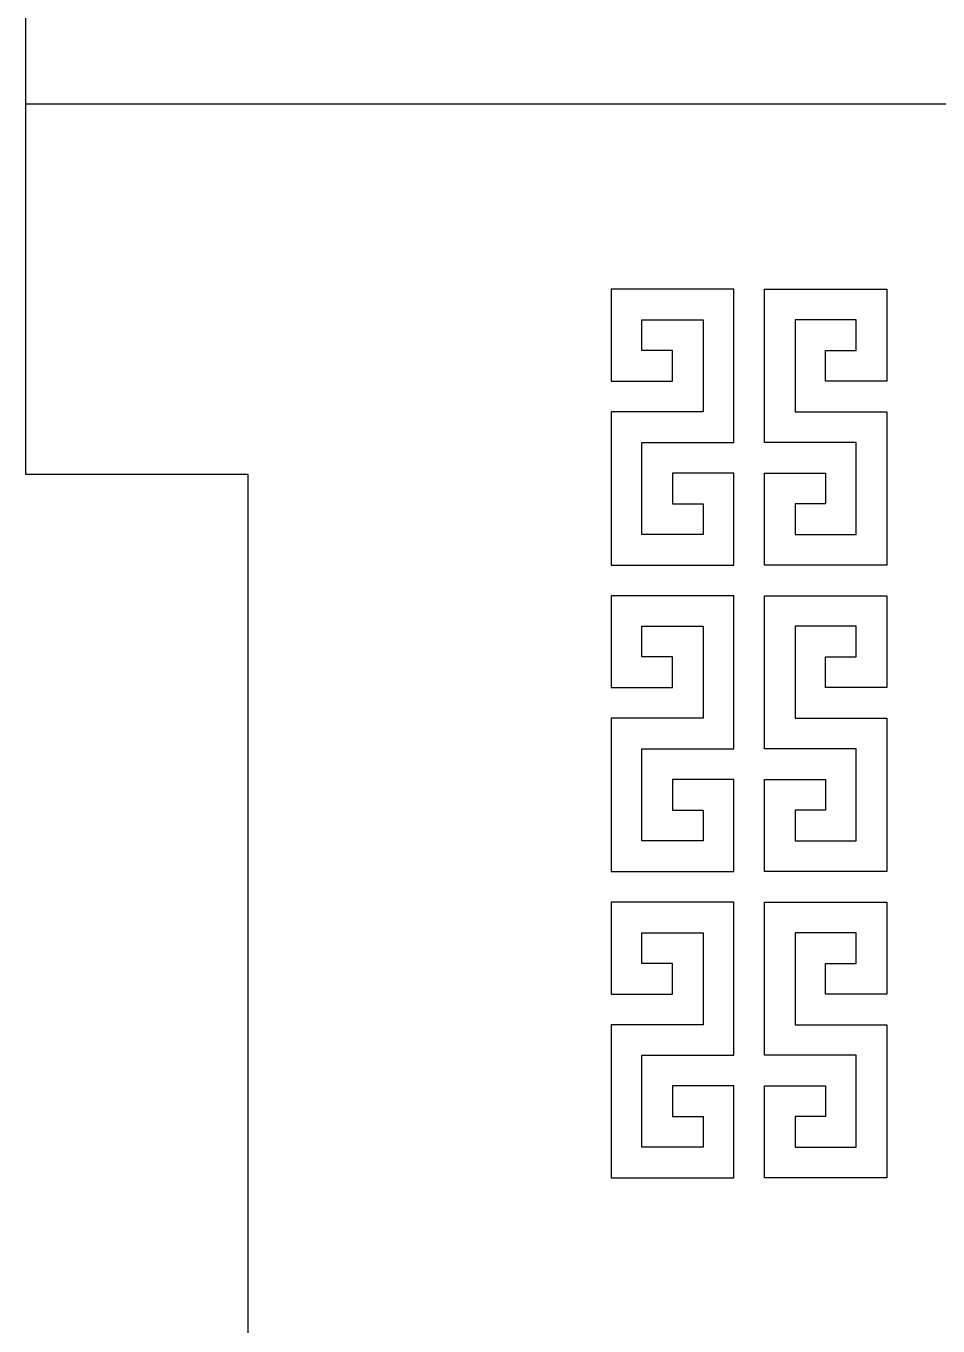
# Model space of a CAD drawing. Header units: centimetres. Extents: x -67.6 to -19.4, y -15.9 to 27.8.
# Drawn here: x -67.6 to -66.368, y -2.431 to -0.676 of the extents above; entities that cross this region are included whole.
import ezdxf

# ---------------------------------------------------------------- set-up
doc = ezdxf.new("R2010")
doc.units = ezdxf.units.CM
doc.header["$MEASUREMENT"] = 0
doc.layers.add('Layer 1', color=7, linetype='Continuous')

msp = doc.modelspace()

# ---------------------------------------------------------------- linework, layer by layer
at = {"layer": 'Layer 1', "color": 250, "lineweight": 25}
msp.add_open_spline([(-67.59952, -5.68124), (-67.59952, -5.68124), (-67.59952, -3.68124), (-67.59952, -3.68124), (-67.59952, -3.68124), (-67.29952, -3.68124), (-67.29952, -3.68124), (-67.29952, -3.68124), (-67.29952, -1.28124), (-67.29952, -1.28124), (-67.29952, -1.28124), (-67.59952, -1.28124), (-67.59952, -1.28124), (-67.59952, -1.28124), (-67.59952, 5.21876), (-67.59952, 5.21876), (-67.59952, 5.21876), (-67.29952, 5.21876), (-67.29952, 5.21876), (-67.29952, 5.21876), (-67.29952, 6.71876), (-67.29952, 6.71876), (-67.29952, 6.71876), (-67.59952, 6.71876), (-67.59952, 6.71876), (-67.59952, 6.71876), (-67.59952, 9.11876), (-67.59952, 9.11876), (-67.59952, 9.11876), (-67.29952, 9.11876), (-67.29952, 9.11876)], degree=3, knots=[0, 0, 0, 0, 0.1, 0.1, 0.1, 0.2, 0.2, 0.2, 0.3, 0.3, 0.3, 0.4, 0.4, 0.4, 0.5, 0.5, 0.5, 0.6, 0.6, 0.6, 0.7, 0.7, 0.7, 0.8, 0.8, 0.8, 0.9, 0.9, 0.9, 1, 1, 1, 1], dxfattribs=at)
at = {"layer": 'Layer 1', "color": 240, "lineweight": 25}
msp.add_open_spline([(-57.1678, -0.78124), (-57.1678, -0.78124), (-67.59952, -0.78124), (-67.59952, -0.78124)], degree=3, dxfattribs=at)
for points in [[(-66.80924, -1.03123), (-66.75407, -1.03123), (-66.6989, -1.03123), (-66.64373, -1.03123), (-66.64373, -1.1002), (-66.64373, -1.16916), (-66.64373, -1.23813), (-66.6851, -1.23813), (-66.72648, -1.23813), (-66.76786, -1.23813), (-66.76786, -1.27951), (-66.76786, -1.32089), (-66.76786, -1.36227), (-66.76786, -1.36227), (-66.6851, -1.36227), (-66.6851, -1.36227), (-66.6851, -1.36227), (-66.6851, -1.32089), (-66.6851, -1.32089), (-66.6851, -1.32089), (-66.72648, -1.32089), (-66.72648, -1.32089), (-66.72648, -1.32089), (-66.72648, -1.27951), (-66.72648, -1.27951), (-66.72648, -1.27951), (-66.64373, -1.27951), (-66.64373, -1.27951), (-66.64373, -1.32089), (-66.64373, -1.36227), (-66.64373, -1.40365), (-66.6989, -1.40365), (-66.75407, -1.40365), (-66.80924, -1.40365), (-66.80924, -1.33468), (-66.80924, -1.26571), (-66.80924, -1.19675), (-66.76786, -1.19675), (-66.72648, -1.19675), (-66.6851, -1.19675), (-66.6851, -1.15537), (-66.6851, -1.11399), (-66.6851, -1.07261), (-66.6851, -1.07261), (-66.76786, -1.07261), (-66.76786, -1.07261), (-66.76786, -1.07261), (-66.76786, -1.11399), (-66.76786, -1.11399), (-66.76786, -1.11399), (-66.72648, -1.11399), (-66.72648, -1.11399), (-66.72648, -1.11399), (-66.72648, -1.15537), (-66.72648, -1.15537), (-66.72648, -1.15537), (-66.80924, -1.15537), (-66.80924, -1.15537), (-66.80924, -1.11399), (-66.80924, -1.07261), (-66.80924, -1.03123)], [(-66.80924, -1.03123), (-66.75407, -1.03123), (-66.6989, -1.03123), (-66.64373, -1.03123), (-66.64373, -1.1002), (-66.64373, -1.16916), (-66.64373, -1.23813), (-66.6851, -1.23813), (-66.72648, -1.23813), (-66.76786, -1.23813), (-66.76786, -1.27951), (-66.76786, -1.32089), (-66.76786, -1.36227), (-66.76786, -1.36227), (-66.6851, -1.36227), (-66.6851, -1.36227), (-66.6851, -1.36227), (-66.6851, -1.32089), (-66.6851, -1.32089), (-66.6851, -1.32089), (-66.72648, -1.32089), (-66.72648, -1.32089), (-66.72648, -1.32089), (-66.72648, -1.27951), (-66.72648, -1.27951), (-66.72648, -1.27951), (-66.64373, -1.27951), (-66.64373, -1.27951), (-66.64373, -1.32089), (-66.64373, -1.36227), (-66.64373, -1.40365), (-66.6989, -1.40365), (-66.75407, -1.40365), (-66.80924, -1.40365), (-66.80924, -1.33468), (-66.80924, -1.26571), (-66.80924, -1.19675), (-66.76786, -1.19675), (-66.72648, -1.19675), (-66.6851, -1.19675), (-66.6851, -1.15537), (-66.6851, -1.11399), (-66.6851, -1.07261), (-66.6851, -1.07261), (-66.76786, -1.07261), (-66.76786, -1.07261), (-66.76786, -1.07261), (-66.76786, -1.11399), (-66.76786, -1.11399), (-66.76786, -1.11399), (-66.72648, -1.11399), (-66.72648, -1.11399), (-66.72648, -1.11399), (-66.72648, -1.15537), (-66.72648, -1.15537), (-66.72648, -1.15537), (-66.80924, -1.15537), (-66.80924, -1.15537), (-66.80924, -1.11399), (-66.80924, -1.07261), (-66.80924, -1.03123)], [(-66.43683, -1.03123), (-66.492, -1.03123), (-66.54718, -1.03123), (-66.60235, -1.03123), (-66.60235, -1.1002), (-66.60235, -1.16916), (-66.60235, -1.23813), (-66.56097, -1.23813), (-66.51959, -1.23813), (-66.47821, -1.23813), (-66.47821, -1.27951), (-66.47821, -1.32089), (-66.47821, -1.36227), (-66.47821, -1.36227), (-66.56097, -1.36227), (-66.56097, -1.36227), (-66.56097, -1.36227), (-66.56097, -1.32089), (-66.56097, -1.32089), (-66.56097, -1.32089), (-66.51959, -1.32089), (-66.51959, -1.32089), (-66.51959, -1.32089), (-66.51959, -1.27951), (-66.51959, -1.27951), (-66.51959, -1.27951), (-66.60235, -1.27951), (-66.60235, -1.27951), (-66.60235, -1.32089), (-66.60235, -1.36227), (-66.60235, -1.40365), (-66.54718, -1.40365), (-66.492, -1.40365), (-66.43683, -1.40365), (-66.43683, -1.33468), (-66.43683, -1.26571), (-66.43683, -1.19675), (-66.47821, -1.19675), (-66.51959, -1.19675), (-66.56097, -1.19675), (-66.56097, -1.15537), (-66.56097, -1.11399), (-66.56097, -1.07261), (-66.56097, -1.07261), (-66.47821, -1.07261), (-66.47821, -1.07261), (-66.47821, -1.07261), (-66.47821, -1.11399), (-66.47821, -1.11399), (-66.47821, -1.11399), (-66.51959, -1.11399), (-66.51959, -1.11399), (-66.51959, -1.11399), (-66.51959, -1.15537), (-66.51959, -1.15537), (-66.51959, -1.15537), (-66.43683, -1.15537), (-66.43683, -1.15537), (-66.43683, -1.11399), (-66.43683, -1.07261), (-66.43683, -1.03123)], [(-66.43683, -1.03123), (-66.492, -1.03123), (-66.54718, -1.03123), (-66.60235, -1.03123), (-66.60235, -1.1002), (-66.60235, -1.16916), (-66.60235, -1.23813), (-66.56097, -1.23813), (-66.51959, -1.23813), (-66.47821, -1.23813), (-66.47821, -1.27951), (-66.47821, -1.32089), (-66.47821, -1.36227), (-66.47821, -1.36227), (-66.56097, -1.36227), (-66.56097, -1.36227), (-66.56097, -1.36227), (-66.56097, -1.32089), (-66.56097, -1.32089), (-66.56097, -1.32089), (-66.51959, -1.32089), (-66.51959, -1.32089), (-66.51959, -1.32089), (-66.51959, -1.27951), (-66.51959, -1.27951), (-66.51959, -1.27951), (-66.60235, -1.27951), (-66.60235, -1.27951), (-66.60235, -1.32089), (-66.60235, -1.36227), (-66.60235, -1.40365), (-66.54718, -1.40365), (-66.492, -1.40365), (-66.43683, -1.40365), (-66.43683, -1.33468), (-66.43683, -1.26571), (-66.43683, -1.19675), (-66.47821, -1.19675), (-66.51959, -1.19675), (-66.56097, -1.19675), (-66.56097, -1.15537), (-66.56097, -1.11399), (-66.56097, -1.07261), (-66.56097, -1.07261), (-66.47821, -1.07261), (-66.47821, -1.07261), (-66.47821, -1.07261), (-66.47821, -1.11399), (-66.47821, -1.11399), (-66.47821, -1.11399), (-66.51959, -1.11399), (-66.51959, -1.11399), (-66.51959, -1.11399), (-66.51959, -1.15537), (-66.51959, -1.15537), (-66.51959, -1.15537), (-66.43683, -1.15537), (-66.43683, -1.15537), (-66.43683, -1.11399), (-66.43683, -1.07261), (-66.43683, -1.03123)], [(-66.80924, -1.44502), (-66.75407, -1.44502), (-66.6989, -1.44502), (-66.64373, -1.44502), (-66.64373, -1.51399), (-66.64373, -1.58296), (-66.64373, -1.65192), (-66.6851, -1.65192), (-66.72648, -1.65192), (-66.76786, -1.65192), (-66.76786, -1.6933), (-66.76786, -1.73468), (-66.76786, -1.77606), (-66.76786, -1.77606), (-66.6851, -1.77606), (-66.6851, -1.77606), (-66.6851, -1.77606), (-66.6851, -1.73468), (-66.6851, -1.73468), (-66.6851, -1.73468), (-66.72648, -1.73468), (-66.72648, -1.73468), (-66.72648, -1.73468), (-66.72648, -1.6933), (-66.72648, -1.6933), (-66.72648, -1.6933), (-66.64373, -1.6933), (-66.64373, -1.6933), (-66.64373, -1.73468), (-66.64373, -1.77606), (-66.64373, -1.81744), (-66.6989, -1.81744), (-66.75407, -1.81744), (-66.80924, -1.81744), (-66.80924, -1.74847), (-66.80924, -1.67951), (-66.80924, -1.61054), (-66.76786, -1.61054), (-66.72648, -1.61054), (-66.6851, -1.61054), (-66.6851, -1.56916), (-66.6851, -1.52778), (-66.6851, -1.4864), (-66.6851, -1.4864), (-66.76786, -1.4864), (-66.76786, -1.4864), (-66.76786, -1.4864), (-66.76786, -1.52778), (-66.76786, -1.52778), (-66.76786, -1.52778), (-66.72648, -1.52778), (-66.72648, -1.52778), (-66.72648, -1.52778), (-66.72648, -1.56916), (-66.72648, -1.56916), (-66.72648, -1.56916), (-66.80924, -1.56916), (-66.80924, -1.56916), (-66.80924, -1.52778), (-66.80924, -1.4864), (-66.80924, -1.44502)], [(-66.80924, -1.44502), (-66.75407, -1.44502), (-66.6989, -1.44502), (-66.64373, -1.44502), (-66.64373, -1.51399), (-66.64373, -1.58296), (-66.64373, -1.65192), (-66.6851, -1.65192), (-66.72648, -1.65192), (-66.76786, -1.65192), (-66.76786, -1.6933), (-66.76786, -1.73468), (-66.76786, -1.77606), (-66.76786, -1.77606), (-66.6851, -1.77606), (-66.6851, -1.77606), (-66.6851, -1.77606), (-66.6851, -1.73468), (-66.6851, -1.73468), (-66.6851, -1.73468), (-66.72648, -1.73468), (-66.72648, -1.73468), (-66.72648, -1.73468), (-66.72648, -1.6933), (-66.72648, -1.6933), (-66.72648, -1.6933), (-66.64373, -1.6933), (-66.64373, -1.6933), (-66.64373, -1.73468), (-66.64373, -1.77606), (-66.64373, -1.81744), (-66.6989, -1.81744), (-66.75407, -1.81744), (-66.80924, -1.81744), (-66.80924, -1.74847), (-66.80924, -1.67951), (-66.80924, -1.61054), (-66.76786, -1.61054), (-66.72648, -1.61054), (-66.6851, -1.61054), (-66.6851, -1.56916), (-66.6851, -1.52778), (-66.6851, -1.4864), (-66.6851, -1.4864), (-66.76786, -1.4864), (-66.76786, -1.4864), (-66.76786, -1.4864), (-66.76786, -1.52778), (-66.76786, -1.52778), (-66.76786, -1.52778), (-66.72648, -1.52778), (-66.72648, -1.52778), (-66.72648, -1.52778), (-66.72648, -1.56916), (-66.72648, -1.56916), (-66.72648, -1.56916), (-66.80924, -1.56916), (-66.80924, -1.56916), (-66.80924, -1.52778), (-66.80924, -1.4864), (-66.80924, -1.44502)], [(-66.43683, -1.44502), (-66.492, -1.44502), (-66.54718, -1.44502), (-66.60235, -1.44502), (-66.60235, -1.51399), (-66.60235, -1.58296), (-66.60235, -1.65192), (-66.56097, -1.65192), (-66.51959, -1.65192), (-66.47821, -1.65192), (-66.47821, -1.6933), (-66.47821, -1.73468), (-66.47821, -1.77606), (-66.47821, -1.77606), (-66.56097, -1.77606), (-66.56097, -1.77606), (-66.56097, -1.77606), (-66.56097, -1.73468), (-66.56097, -1.73468), (-66.56097, -1.73468), (-66.51959, -1.73468), (-66.51959, -1.73468), (-66.51959, -1.73468), (-66.51959, -1.6933), (-66.51959, -1.6933), (-66.51959, -1.6933), (-66.60235, -1.6933), (-66.60235, -1.6933), (-66.60235, -1.73468), (-66.60235, -1.77606), (-66.60235, -1.81744), (-66.54718, -1.81744), (-66.492, -1.81744), (-66.43683, -1.81744), (-66.43683, -1.74847), (-66.43683, -1.67951), (-66.43683, -1.61054), (-66.47821, -1.61054), (-66.51959, -1.61054), (-66.56097, -1.61054), (-66.56097, -1.56916), (-66.56097, -1.52778), (-66.56097, -1.4864), (-66.56097, -1.4864), (-66.47821, -1.4864), (-66.47821, -1.4864), (-66.47821, -1.4864), (-66.47821, -1.52778), (-66.47821, -1.52778), (-66.47821, -1.52778), (-66.51959, -1.52778), (-66.51959, -1.52778), (-66.51959, -1.52778), (-66.51959, -1.56916), (-66.51959, -1.56916), (-66.51959, -1.56916), (-66.43683, -1.56916), (-66.43683, -1.56916), (-66.43683, -1.52778), (-66.43683, -1.4864), (-66.43683, -1.44502)], [(-66.43683, -1.44502), (-66.492, -1.44502), (-66.54718, -1.44502), (-66.60235, -1.44502), (-66.60235, -1.51399), (-66.60235, -1.58296), (-66.60235, -1.65192), (-66.56097, -1.65192), (-66.51959, -1.65192), (-66.47821, -1.65192), (-66.47821, -1.6933), (-66.47821, -1.73468), (-66.47821, -1.77606), (-66.47821, -1.77606), (-66.56097, -1.77606), (-66.56097, -1.77606), (-66.56097, -1.77606), (-66.56097, -1.73468), (-66.56097, -1.73468), (-66.56097, -1.73468), (-66.51959, -1.73468), (-66.51959, -1.73468), (-66.51959, -1.73468), (-66.51959, -1.6933), (-66.51959, -1.6933), (-66.51959, -1.6933), (-66.60235, -1.6933), (-66.60235, -1.6933), (-66.60235, -1.73468), (-66.60235, -1.77606), (-66.60235, -1.81744), (-66.54718, -1.81744), (-66.492, -1.81744), (-66.43683, -1.81744), (-66.43683, -1.74847), (-66.43683, -1.67951), (-66.43683, -1.61054), (-66.47821, -1.61054), (-66.51959, -1.61054), (-66.56097, -1.61054), (-66.56097, -1.56916), (-66.56097, -1.52778), (-66.56097, -1.4864), (-66.56097, -1.4864), (-66.47821, -1.4864), (-66.47821, -1.4864), (-66.47821, -1.4864), (-66.47821, -1.52778), (-66.47821, -1.52778), (-66.47821, -1.52778), (-66.51959, -1.52778), (-66.51959, -1.52778), (-66.51959, -1.52778), (-66.51959, -1.56916), (-66.51959, -1.56916), (-66.51959, -1.56916), (-66.43683, -1.56916), (-66.43683, -1.56916), (-66.43683, -1.52778), (-66.43683, -1.4864), (-66.43683, -1.44502)], [(-66.80924, -1.85882), (-66.75407, -1.85882), (-66.6989, -1.85882), (-66.64373, -1.85882), (-66.64373, -1.92778), (-66.64373, -1.99675), (-66.64373, -2.06572), (-66.6851, -2.06572), (-66.72648, -2.06572), (-66.76786, -2.06572), (-66.76786, -2.10709), (-66.76786, -2.14847), (-66.76786, -2.18985), (-66.76786, -2.18985), (-66.6851, -2.18985), (-66.6851, -2.18985), (-66.6851, -2.18985), (-66.6851, -2.14847), (-66.6851, -2.14847), (-66.6851, -2.14847), (-66.72648, -2.14847), (-66.72648, -2.14847), (-66.72648, -2.14847), (-66.72648, -2.10709), (-66.72648, -2.10709), (-66.72648, -2.10709), (-66.64373, -2.10709), (-66.64373, -2.10709), (-66.64373, -2.14847), (-66.64373, -2.18985), (-66.64373, -2.23123), (-66.6989, -2.23123), (-66.75407, -2.23123), (-66.80924, -2.23123), (-66.80924, -2.16227), (-66.80924, -2.0933), (-66.80924, -2.02434), (-66.76786, -2.02434), (-66.72648, -2.02434), (-66.6851, -2.02434), (-66.6851, -1.98296), (-66.6851, -1.94158), (-66.6851, -1.9002), (-66.6851, -1.9002), (-66.76786, -1.9002), (-66.76786, -1.9002), (-66.76786, -1.9002), (-66.76786, -1.94158), (-66.76786, -1.94158), (-66.76786, -1.94158), (-66.72648, -1.94158), (-66.72648, -1.94158), (-66.72648, -1.94158), (-66.72648, -1.98296), (-66.72648, -1.98296), (-66.72648, -1.98296), (-66.80924, -1.98296), (-66.80924, -1.98296), (-66.80924, -1.94158), (-66.80924, -1.9002), (-66.80924, -1.85882)], [(-66.80924, -1.85882), (-66.75407, -1.85882), (-66.6989, -1.85882), (-66.64373, -1.85882), (-66.64373, -1.92778), (-66.64373, -1.99675), (-66.64373, -2.06572), (-66.6851, -2.06572), (-66.72648, -2.06572), (-66.76786, -2.06572), (-66.76786, -2.10709), (-66.76786, -2.14847), (-66.76786, -2.18985), (-66.76786, -2.18985), (-66.6851, -2.18985), (-66.6851, -2.18985), (-66.6851, -2.18985), (-66.6851, -2.14847), (-66.6851, -2.14847), (-66.6851, -2.14847), (-66.72648, -2.14847), (-66.72648, -2.14847), (-66.72648, -2.14847), (-66.72648, -2.10709), (-66.72648, -2.10709), (-66.72648, -2.10709), (-66.64373, -2.10709), (-66.64373, -2.10709), (-66.64373, -2.14847), (-66.64373, -2.18985), (-66.64373, -2.23123), (-66.6989, -2.23123), (-66.75407, -2.23123), (-66.80924, -2.23123), (-66.80924, -2.16227), (-66.80924, -2.0933), (-66.80924, -2.02434), (-66.76786, -2.02434), (-66.72648, -2.02434), (-66.6851, -2.02434), (-66.6851, -1.98296), (-66.6851, -1.94158), (-66.6851, -1.9002), (-66.6851, -1.9002), (-66.76786, -1.9002), (-66.76786, -1.9002), (-66.76786, -1.9002), (-66.76786, -1.94158), (-66.76786, -1.94158), (-66.76786, -1.94158), (-66.72648, -1.94158), (-66.72648, -1.94158), (-66.72648, -1.94158), (-66.72648, -1.98296), (-66.72648, -1.98296), (-66.72648, -1.98296), (-66.80924, -1.98296), (-66.80924, -1.98296), (-66.80924, -1.94158), (-66.80924, -1.9002), (-66.80924, -1.85882)], [(-66.43683, -1.85882), (-66.492, -1.85882), (-66.54718, -1.85882), (-66.60235, -1.85882), (-66.60235, -1.92778), (-66.60235, -1.99675), (-66.60235, -2.06572), (-66.56097, -2.06572), (-66.51959, -2.06572), (-66.47821, -2.06572), (-66.47821, -2.10709), (-66.47821, -2.14847), (-66.47821, -2.18985), (-66.47821, -2.18985), (-66.56097, -2.18985), (-66.56097, -2.18985), (-66.56097, -2.18985), (-66.56097, -2.14847), (-66.56097, -2.14847), (-66.56097, -2.14847), (-66.51959, -2.14847), (-66.51959, -2.14847), (-66.51959, -2.14847), (-66.51959, -2.10709), (-66.51959, -2.10709), (-66.51959, -2.10709), (-66.60235, -2.10709), (-66.60235, -2.10709), (-66.60235, -2.14847), (-66.60235, -2.18985), (-66.60235, -2.23123), (-66.54718, -2.23123), (-66.492, -2.23123), (-66.43683, -2.23123), (-66.43683, -2.16227), (-66.43683, -2.0933), (-66.43683, -2.02434), (-66.47821, -2.02434), (-66.51959, -2.02434), (-66.56097, -2.02434), (-66.56097, -1.98296), (-66.56097, -1.94158), (-66.56097, -1.9002), (-66.56097, -1.9002), (-66.47821, -1.9002), (-66.47821, -1.9002), (-66.47821, -1.9002), (-66.47821, -1.94158), (-66.47821, -1.94158), (-66.47821, -1.94158), (-66.51959, -1.94158), (-66.51959, -1.94158), (-66.51959, -1.94158), (-66.51959, -1.98296), (-66.51959, -1.98296), (-66.51959, -1.98296), (-66.43683, -1.98296), (-66.43683, -1.98296), (-66.43683, -1.94158), (-66.43683, -1.9002), (-66.43683, -1.85882)], [(-66.43683, -1.85882), (-66.492, -1.85882), (-66.54718, -1.85882), (-66.60235, -1.85882), (-66.60235, -1.92778), (-66.60235, -1.99675), (-66.60235, -2.06572), (-66.56097, -2.06572), (-66.51959, -2.06572), (-66.47821, -2.06572), (-66.47821, -2.10709), (-66.47821, -2.14847), (-66.47821, -2.18985), (-66.47821, -2.18985), (-66.56097, -2.18985), (-66.56097, -2.18985), (-66.56097, -2.18985), (-66.56097, -2.14847), (-66.56097, -2.14847), (-66.56097, -2.14847), (-66.51959, -2.14847), (-66.51959, -2.14847), (-66.51959, -2.14847), (-66.51959, -2.10709), (-66.51959, -2.10709), (-66.51959, -2.10709), (-66.60235, -2.10709), (-66.60235, -2.10709), (-66.60235, -2.14847), (-66.60235, -2.18985), (-66.60235, -2.23123), (-66.54718, -2.23123), (-66.492, -2.23123), (-66.43683, -2.23123), (-66.43683, -2.16227), (-66.43683, -2.0933), (-66.43683, -2.02434), (-66.47821, -2.02434), (-66.51959, -2.02434), (-66.56097, -2.02434), (-66.56097, -1.98296), (-66.56097, -1.94158), (-66.56097, -1.9002), (-66.56097, -1.9002), (-66.47821, -1.9002), (-66.47821, -1.9002), (-66.47821, -1.9002), (-66.47821, -1.94158), (-66.47821, -1.94158), (-66.47821, -1.94158), (-66.51959, -1.94158), (-66.51959, -1.94158), (-66.51959, -1.94158), (-66.51959, -1.98296), (-66.51959, -1.98296), (-66.51959, -1.98296), (-66.43683, -1.98296), (-66.43683, -1.98296), (-66.43683, -1.94158), (-66.43683, -1.9002), (-66.43683, -1.85882)]]:
    msp.add_open_spline(points, degree=3, knots=[0, 0, 0, 0, 0.05, 0.05, 0.05, 0.1, 0.1, 0.1, 0.15, 0.15, 0.15, 0.2, 0.2, 0.2, 0.25, 0.25, 0.25, 0.3, 0.3, 0.3, 0.35, 0.35, 0.35, 0.4, 0.4, 0.4, 0.45, 0.45, 0.45, 0.5, 0.5, 0.5, 0.55, 0.55, 0.55, 0.6, 0.6, 0.6, 0.65, 0.65, 0.65, 0.7, 0.7, 0.7, 0.75, 0.75, 0.75, 0.8, 0.8, 0.8, 0.85, 0.85, 0.85, 0.9, 0.9, 0.9, 0.95, 0.95, 0.95, 1, 1, 1, 1], dxfattribs=at)

doc.saveas('drawing.dxf')
